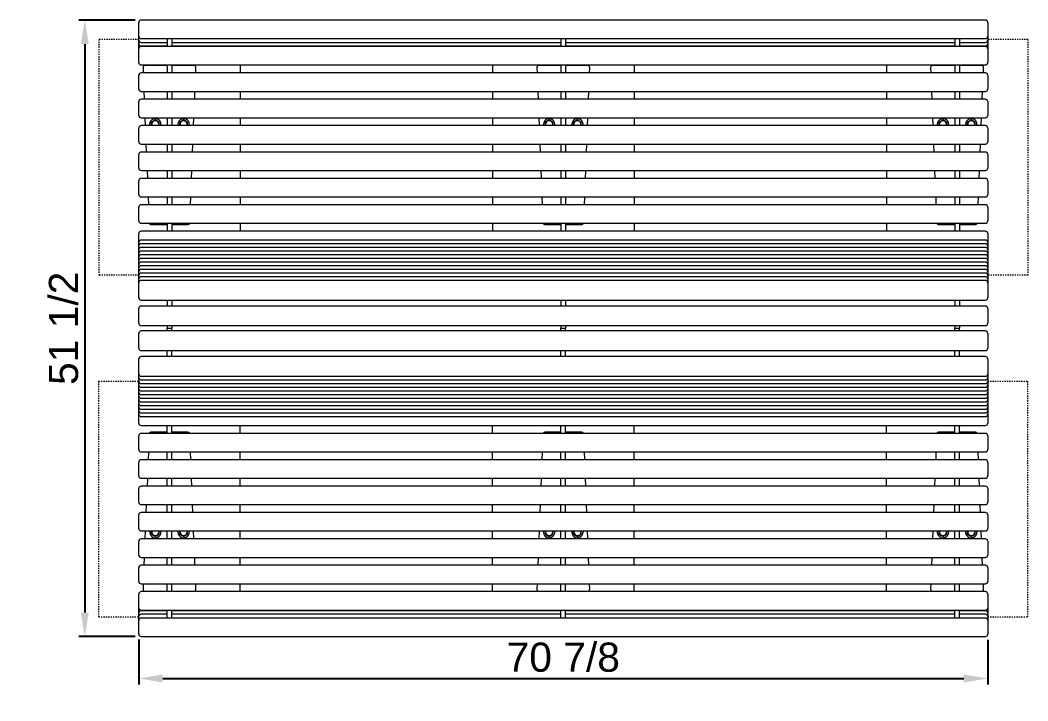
# Model space of a CAD drawing. Header units: inches. Extents: x -28 to 242, y 10 to 216.
# Drawn here: x -25.4 to 58.8, y 88.1 to 145 of the extents above; entities that cross this region are included whole.
import ezdxf

# ---------------------------------------------------------------- set-up
doc = ezdxf.new("R2010")
doc.units = ezdxf.units.IN
doc.header["$PDSIZE"] = -1
doc.linetypes.add('HIDDEN', pattern=[1.905, 1.27, -0.635])
for name, color, linetype, lineweight in [('ZANO_R', 7, 'Continuous', 0), ('ZANO_R_przerywana', 250, 'HIDDEN', 0), ('ZANO_W', 1, 'Continuous', 0)]:
    doc.layers.add(name, color=color, linetype=linetype, lineweight=lineweight)
doc.styles.get("Standard").update_dxf_attribs({"font": 'ARIALUNI.TTF'})
doc.dimstyles.new('amerykanie', dxfattribs={"dimtxt": 50, "dimasz": 50, "dimexe": 0.5, "dimexo": 0.5, "dimgap": 1, "dimtad": 1, "dimdec": 0, "dimzin": 0, "dimlunit": 5, "dimtxsty": 'Standard', "dimcen": 0.09, "dimclrd": 1, "dimclre": 1, "dimclrt": 1, "dimazin": 0, "dimtfac": 1, "dimtdec": 0, "dimtmove": 0, "dimatfit": 3, "dimfxl": 1, "dimtzin": 0, "dimarcsym": 1})

# ---------------------------------------------------------------- blocks, each defined once
blk = doc.blocks.new('*D363')
at = {"layer": 'Defpoints', "color": 0}
for p in [(-15.278, 145.008), (-19.984, 93.512), (-15.278, 93.512)]:
    blk.add_point(p, dxfattribs=at)
at = {"layer": 'ZANO_W', "color": 1, "lineweight": -2}
for p, q in [((-15.778, 145.008), (-20.484, 145.008)), ((-19.984, 143.008), (-19.984, 95.512)), ((-15.778, 93.512), (-20.484, 93.512))]:
    blk.add_line(p, q, dxfattribs=at)
at = {"layer": 'ZANO_W', "color": 1}
for points in [[(-19.651, 143.008), (-20.317, 143.008), (-19.984, 145.008)], [(-20.317, 95.512), (-19.651, 95.512), (-19.984, 93.512)]]:
    blk.add_solid(points, dxfattribs=at)
at = {"layer": 'ZANO_W', "color": 1, "insert": (-21.749, 119.26), "char_height": 2.4375, "attachment_point": 5, "rotation": 90}
blk.add_mtext('51 1/2', dxfattribs=at)
blk = doc.blocks.new('*D364')
at = {"layer": 'Defpoints', "color": 0}
for p in [(-15.475, 93.756), (55.424, 93.732), (55.424, 90.005)]:
    blk.add_point(p, dxfattribs=at)
at = {"layer": 'ZANO_W', "color": 1, "lineweight": -2}
for p, q in [((-15.475, 93.256), (-15.475, 89.505)), ((55.424, 93.232), (55.424, 89.505)), ((-13.475, 90.005), (53.424, 90.005))]:
    blk.add_line(p, q, dxfattribs=at)
at = {"layer": 'ZANO_W', "color": 1}
for points in [[(-13.475, 90.338), (-13.475, 89.672), (-15.475, 90.005)], [(53.424, 89.672), (53.424, 90.338), (55.424, 90.005)]]:
    blk.add_solid(points, dxfattribs=at)
at = {"layer": 'ZANO_W', "color": 1, "insert": (19.975, 91.77), "char_height": 2.4375, "attachment_point": 5}
blk.add_mtext('70 7/8', dxfattribs=at)

msp = doc.modelspace()

# ---------------------------------------------------------------- linework, layer by layer
at = {"layer": 'ZANO_R'}
for p, q in [((-15.4745, 144.76448), (-15.4745, 144.81105)), ((-15.4745, 143.66259), (-15.4745, 144.76448)), ((55.22748, 145.00799), (-15.27756, 145.00799)), ((55.42442, 144.81105), (55.42442, 144.76448)), ((55.42442, 144.76448), (55.42442, 143.66259)), ((-15.4745, 143.49172), (-15.4745, 143.66259)), ((-15.4745, 143.34506), (-15.4745, 143.49172)), ((-15.4745, 143.1984), (-15.4745, 143.34506)), ((-15.4745, 143.05174), (-15.4745, 143.1984)), ((-15.27756, 143.46565), (55.22748, 143.46565)), ((-15.27756, 143.14812), (-13.11121, 143.14812)), ((-13.11121, 143.46565), (-13.11121, 142.80422)), ((-12.71732, 143.46565), (-12.71732, 142.80422)), ((-12.71732, 143.14812), (19.77802, 143.14812)), ((19.77802, 143.46565), (19.77802, 142.80422)), ((20.1719, 143.46565), (20.1719, 142.80422)), ((20.1719, 143.14812), (52.66724, 143.14812)), ((52.66724, 143.46565), (52.66724, 142.80422)), ((53.06112, 143.46565), (53.06112, 142.80422)), ((53.06112, 143.14812), (55.22748, 143.14812)), ((55.42442, 143.66259), (55.42442, 143.49172)), ((55.42442, 143.49172), (55.42442, 143.34506)), ((55.42442, 143.34506), (55.42442, 143.1984)), ((55.42442, 143.1984), (55.42442, 143.05174)), ((-15.4745, 142.90507), (-15.4745, 143.05174)), ((-15.4745, 142.75841), (-15.4745, 142.90507)), ((-15.4745, 142.61175), (-15.4745, 142.75841)), ((-15.4745, 142.60728), (-15.4745, 142.61175)), ((-15.4745, 142.5607), (-15.4745, 142.60728)), ((-15.4745, 141.45882), (-15.4745, 142.5607)), ((-15.27756, 142.85479), (-13.11121, 142.85479)), ((55.22748, 142.80422), (-15.27756, 142.80422)), ((-12.71732, 142.85479), (19.77802, 142.85479)), ((20.1719, 142.85479), (52.66724, 142.85479)), ((53.06112, 142.85479), (55.22748, 142.85479)), ((55.42442, 143.05174), (55.42442, 142.90507)), ((55.42442, 142.90507), (55.42442, 142.75841)), ((55.42442, 142.75841), (55.42442, 142.61175)), ((55.42442, 142.61175), (55.42442, 142.60728)), ((55.42442, 142.60728), (55.42442, 142.5607)), ((55.42442, 142.5607), (55.42442, 141.45882)), ((-15.27756, 141.26187), (55.22748, 141.26187)), ((55.22748, 140.60044), (-15.27756, 140.60044)), ((-15.12347, 141.04453), (-15.10616, 140.60044)), ((-13.11121, 141.20822), (-14.96604, 141.20822)), ((-13.11121, 141.26187), (-13.11121, 140.60044)), ((-12.71732, 141.26187), (-12.71732, 140.60044)), ((-10.86249, 141.20822), (-12.71732, 141.20822)), ((-10.72236, 140.60044), (-10.70505, 141.04453)), ((-7.00602, 141.26187), (-7.00602, 140.60044)), ((14.06672, 141.26187), (14.06672, 140.60044)), ((17.76575, 141.04453), (17.78306, 140.60044)), ((19.77802, 141.20822), (17.92318, 141.20822)), ((19.77802, 141.26187), (19.77802, 140.60044)), ((20.1719, 141.26187), (20.1719, 140.60044)), ((22.02674, 141.20822), (20.1719, 141.20822)), ((22.16686, 140.60044), (22.18417, 141.04453)), ((25.8832, 141.26187), (25.8832, 140.60044)), ((46.95594, 141.26187), (46.95594, 140.60044)), ((50.65497, 141.04453), (50.67228, 140.60044)), ((52.66724, 141.20822), (50.81241, 141.20822)), ((52.66724, 141.26187), (52.66724, 140.60044)), ((53.06112, 141.26187), (53.06112, 140.60044)), ((54.91596, 141.20822), (53.06112, 141.20822)), ((55.05608, 140.60044), (55.07339, 141.04453)), ((-15.4745, 140.35693), (-15.4745, 140.4035)), ((-15.4745, 139.25504), (-15.4745, 140.35693)), ((55.42442, 140.4035), (55.42442, 140.35693)), ((55.42442, 140.35693), (55.42442, 139.25504)), ((-15.27756, 139.0581), (55.22748, 139.0581)), ((-15.04604, 139.0581), (-15.02026, 138.39666)), ((-13.11121, 139.0581), (-13.11121, 138.39666)), ((-12.71732, 139.0581), (-12.71732, 138.39666)), ((-10.80827, 138.39666), (-10.78249, 139.0581)), ((-7.00602, 139.0581), (-7.00602, 138.39666)), ((14.06672, 139.0581), (14.06672, 138.39666)), ((17.84318, 139.0581), (17.86897, 138.39666)), ((19.77802, 139.0581), (19.77802, 138.39666)), ((20.1719, 139.0581), (20.1719, 138.39666)), ((22.08095, 138.39666), (22.10674, 139.0581)), ((25.8832, 139.0581), (25.8832, 138.39666)), ((46.95594, 139.0581), (46.95594, 138.39666)), ((50.7324, 139.0581), (50.75819, 138.39666)), ((52.66724, 139.0581), (52.66724, 138.39666)), ((53.06112, 139.0581), (53.06112, 138.39666)), ((54.97018, 138.39666), (54.99596, 139.0581)), ((-15.4745, 138.15315), (-15.4745, 138.19972)), ((-15.4745, 137.05126), (-15.4745, 138.15315)), ((55.22748, 138.39666), (-15.27756, 138.39666)), ((55.42442, 138.19972), (55.42442, 138.15315)), ((55.42442, 138.15315), (55.42442, 137.05126)), ((-15.27756, 136.85432), (55.22748, 136.85432)), ((-14.96013, 136.85432), (-14.93435, 136.19289)), ((-14.41102, 136.30642), (-14.41102, 136.48835)), ((-13.78081, 136.30642), (-13.78081, 136.48835)), ((-13.11121, 136.85432), (-13.11121, 136.19289)), ((-12.71732, 136.85432), (-12.71732, 136.19289)), ((-12.04772, 136.30642), (-12.04772, 136.48835)), ((-11.41751, 136.30642), (-11.41751, 136.48835)), ((-10.89418, 136.19289), (-10.86839, 136.85432)), ((-7.00602, 136.85432), (-7.00602, 136.19289)), ((14.06672, 136.85432), (14.06672, 136.19289)), ((17.92909, 136.85432), (17.95487, 136.19289)), ((18.4782, 136.30642), (18.4782, 136.48835)), ((19.10842, 136.30642), (19.10842, 136.48835)), ((19.77802, 136.85432), (19.77802, 136.19289)), ((20.1719, 136.85432), (20.1719, 136.19289)), ((20.8415, 136.30642), (20.8415, 136.48835)), ((21.47171, 136.30642), (21.47171, 136.48835)), ((21.99505, 136.19289), (22.02083, 136.85432)), ((25.8832, 136.85432), (25.8832, 136.19289)), ((46.95594, 136.85432), (46.95594, 136.19289)), ((50.81831, 136.85432), (50.8441, 136.19289)), ((51.36743, 136.30642), (51.36743, 136.48835)), ((51.99764, 136.30642), (51.99764, 136.48835)), ((52.66724, 136.85432), (52.66724, 136.19289)), ((53.06112, 136.85432), (53.06112, 136.19289)), ((53.73073, 136.30642), (53.73073, 136.48835)), ((54.36094, 136.30642), (54.36094, 136.48835)), ((54.88427, 136.19289), (54.91005, 136.85432)), ((-15.4745, 135.94937), (-15.4745, 135.99594)), ((-15.4745, 134.84748), (-15.4745, 135.94937)), ((55.22748, 136.19289), (-15.27756, 136.19289)), ((-14.41102, 136.19289), (-14.41102, 136.30642)), ((-13.78081, 136.19289), (-13.78081, 136.30642)), ((-12.04772, 136.19289), (-12.04772, 136.30642)), ((-11.41751, 136.19289), (-11.41751, 136.30642)), ((18.4782, 136.19289), (18.4782, 136.30642)), ((19.10842, 136.19289), (19.10842, 136.30642)), ((20.8415, 136.19289), (20.8415, 136.30642)), ((21.47171, 136.19289), (21.47171, 136.30642)), ((51.36743, 136.19289), (51.36743, 136.30642)), ((51.99764, 136.19289), (51.99764, 136.30642)), ((53.73073, 136.19289), (53.73073, 136.30642)), ((54.36094, 136.19289), (54.36094, 136.30642)), ((55.42442, 135.99594), (55.42442, 135.94937)), ((55.42442, 135.94937), (55.42442, 134.84748)), ((-15.27756, 134.65054), (55.22748, 134.65054)), ((-14.87423, 134.65054), (-14.84844, 133.98911)), ((-13.11121, 134.65054), (-13.11121, 133.98911)), ((-12.71732, 134.65054), (-12.71732, 133.98911)), ((-10.98008, 133.98911), (-10.9543, 134.65054)), ((-7.00602, 134.65054), (-7.00602, 133.98911)), ((14.06672, 134.65054), (14.06672, 133.98911)), ((18.01499, 134.65054), (18.04078, 133.98911)), ((19.77802, 134.65054), (19.77802, 133.98911)), ((20.1719, 134.65054), (20.1719, 133.98911)), ((21.90914, 133.98911), (21.93492, 134.65054)), ((25.8832, 134.65054), (25.8832, 133.98911)), ((46.95594, 134.65054), (46.95594, 133.98911)), ((50.90422, 134.65054), (50.93, 133.98911)), ((52.66724, 134.65054), (52.66724, 133.98911)), ((53.06112, 134.65054), (53.06112, 133.98911)), ((54.79836, 133.98911), (54.82415, 134.65054)), ((55.22748, 133.98911), (-15.27756, 133.98911)), ((-15.4745, 133.7456), (-15.4745, 133.79217)), ((-15.4745, 132.64371), (-15.4745, 133.7456)), ((55.42442, 133.79217), (55.42442, 133.7456)), ((55.42442, 133.7456), (55.42442, 132.64371)), ((-15.27756, 132.44677), (55.22748, 132.44677)), ((-14.78832, 132.44677), (-14.76254, 131.78533)), ((-13.11121, 132.44677), (-13.11121, 131.78533)), ((-12.71732, 132.44677), (-12.71732, 131.78533)), ((-11.06599, 131.78533), (-11.04021, 132.44677)), ((-7.00602, 132.44677), (-7.00602, 131.78533)), ((14.06672, 132.44677), (14.06672, 131.78533)), ((18.1009, 132.44677), (18.12668, 131.78533)), ((19.77802, 132.44677), (19.77802, 131.78533)), ((20.1719, 132.44677), (20.1719, 131.78533)), ((21.82323, 131.78533), (21.84902, 132.44677)), ((25.8832, 132.44677), (25.8832, 131.78533)), ((46.95594, 132.44677), (46.95594, 131.78533)), ((50.99012, 132.44677), (51.01591, 131.78533)), ((52.66724, 132.44677), (52.66724, 131.78533)), ((53.06112, 132.44677), (53.06112, 131.78533)), ((54.71246, 131.78533), (54.73824, 132.44677)), ((-15.4745, 131.54182), (-15.4745, 131.58839)), ((-15.4745, 130.43993), (-15.4745, 131.54182)), ((55.22748, 131.78533), (-15.27756, 131.78533)), ((55.42442, 131.58839), (55.42442, 131.54182)), ((55.42442, 131.54182), (55.42442, 130.43993)), ((-15.27756, 130.24299), (55.22748, 130.24299)), ((-14.70242, 130.24299), (-14.67663, 129.58156)), ((-13.11121, 130.24299), (-13.11121, 129.58156)), ((-12.71732, 130.24299), (-12.71732, 129.58156)), ((-11.15189, 129.58156), (-11.12611, 130.24299)), ((-7.00602, 130.24299), (-7.00602, 129.58156)), ((14.06672, 130.24299), (14.06672, 129.58156)), ((18.18681, 130.24299), (18.21259, 129.58156)), ((19.77802, 130.24299), (19.77802, 129.58156)), ((20.1719, 130.24299), (20.1719, 129.58156)), ((21.73733, 129.58156), (21.76311, 130.24299)), ((25.8832, 130.24299), (25.8832, 129.58156)), ((46.95594, 130.24299), (46.95594, 129.58156)), ((51.07603, 130.24299), (51.10181, 129.58156)), ((52.66724, 130.24299), (52.66724, 129.58156)), ((53.06112, 130.24299), (53.06112, 129.58156)), ((54.62655, 129.58156), (54.65234, 130.24299)), ((-15.4745, 129.33804), (-15.4745, 129.38461)), ((-15.4745, 128.23615), (-15.4745, 129.33804)), ((55.22748, 129.58156), (-15.27756, 129.58156)), ((55.42442, 129.38461), (55.42442, 129.33804)), ((55.42442, 129.33804), (55.42442, 128.23615)), ((-15.27756, 128.03921), (55.22748, 128.03921)), ((-14.46135, 127.94618), (-13.11121, 127.94618)), ((-13.11121, 128.03921), (-13.11121, 127.37778)), ((-12.71732, 128.03921), (-12.71732, 127.37778)), ((-12.71732, 127.94618), (-11.36717, 127.94618)), ((-7.00602, 128.03921), (-7.00602, 127.37778)), ((14.06672, 128.03921), (14.06672, 127.37778)), ((18.42787, 127.94618), (19.77802, 127.94618)), ((19.77802, 128.03921), (19.77802, 127.37778)), ((20.1719, 128.03921), (20.1719, 127.37778)), ((20.1719, 127.94618), (21.52205, 127.94618)), ((25.8832, 128.03921), (25.8832, 127.37778)), ((46.95594, 128.03921), (46.95594, 127.37778)), ((51.31709, 127.94618), (52.66724, 127.94618)), ((52.66724, 128.03921), (52.66724, 127.37778)), ((53.06112, 128.03921), (53.06112, 127.37778)), ((53.06112, 127.94618), (54.41127, 127.94618)), ((-15.4745, 127.13427), (-15.4745, 127.18084)), ((-15.4745, 126.43185), (-15.4745, 127.13427)), ((55.22748, 127.37778), (-15.27756, 127.37778)), ((55.42442, 127.18084), (55.42442, 127.13427)), ((55.42442, 127.13427), (55.42442, 126.43185)), ((-15.4745, 126.27884), (-15.4745, 126.43185)), ((-15.4745, 126.12584), (-15.4745, 126.27884)), ((55.22748, 126.62879), (-15.27756, 126.62879)), ((55.22748, 126.32278), (-15.27756, 126.32278)), ((55.42442, 126.43185), (55.42442, 126.27884)), ((55.42442, 126.27884), (55.42442, 126.12584)), ((-15.4745, 125.97283), (-15.4745, 126.12584)), ((-15.4745, 125.81982), (-15.4745, 125.97283)), ((-15.4745, 125.66682), (-15.4745, 125.81982)), ((-15.4745, 125.51381), (-15.4745, 125.66682)), ((-15.4745, 125.3608), (-15.4745, 125.51381)), ((55.22748, 126.01676), (-15.27756, 126.01676)), ((55.22748, 125.71075), (-15.27756, 125.71075)), ((55.22748, 125.40473), (-15.27756, 125.40473)), ((55.42442, 126.12584), (55.42442, 125.97283)), ((55.42442, 125.97283), (55.42442, 125.81982)), ((55.42442, 125.81982), (55.42442, 125.66682)), ((55.42442, 125.66682), (55.42442, 125.51381)), ((55.42442, 125.51381), (55.42442, 125.3608)), ((-15.4745, 125.20779), (-15.4745, 125.3608)), ((-15.4745, 125.05479), (-15.4745, 125.20779)), ((-15.4745, 124.90178), (-15.4745, 125.05479)), ((-15.4745, 124.74877), (-15.4745, 124.90178)), ((-15.4745, 124.59576), (-15.4745, 124.74877)), ((-15.4745, 124.44276), (-15.4745, 124.59576)), ((55.22748, 125.09872), (-15.27756, 125.09872)), ((55.22748, 124.79271), (-15.27756, 124.79271)), ((55.42442, 125.3608), (55.42442, 125.20779)), ((55.42442, 125.20779), (55.42442, 125.05479)), ((55.42442, 125.05479), (55.42442, 124.90178)), ((55.42442, 124.90178), (55.42442, 124.74877)), ((55.42442, 124.74877), (55.42442, 124.59576)), ((55.42442, 124.59576), (55.42442, 124.44276)), ((-15.4745, 124.28975), (-15.4745, 124.44276)), ((-15.4745, 124.13674), (-15.4745, 124.28975)), ((-15.4745, 123.98373), (-15.4745, 124.13674)), ((-15.4745, 123.83073), (-15.4745, 123.98373)), ((-15.4745, 123.67772), (-15.4745, 123.83073)), ((55.22748, 124.48669), (-15.27756, 124.48669)), ((55.22748, 124.18068), (-15.27756, 124.18068)), ((55.22748, 123.87466), (-15.27756, 123.87466)), ((55.42442, 124.44276), (55.42442, 124.28975)), ((55.42442, 124.28975), (55.42442, 124.13674)), ((55.42442, 124.13674), (55.42442, 123.98373)), ((55.42442, 123.98373), (55.42442, 123.83073)), ((55.42442, 123.83073), (55.42442, 123.67772)), ((-15.4745, 123.52471), (-15.4745, 123.67772)), ((-15.4745, 123.37171), (-15.4745, 123.52471)), ((-15.4745, 123.2187), (-15.4745, 123.37171)), ((-15.4745, 123.06569), (-15.4745, 123.2187)), ((-15.4745, 122.91268), (-15.4745, 123.06569)), ((-15.4745, 121.82048), (-15.4745, 122.91268)), ((55.22748, 123.56865), (-15.27756, 123.56865)), ((55.22748, 123.26263), (-15.27756, 123.26263)), ((55.42442, 123.67772), (55.42442, 123.52471)), ((55.42442, 123.52471), (55.42442, 123.37171)), ((55.42442, 123.37171), (55.42442, 123.2187)), ((55.42442, 123.2187), (55.42442, 123.06569)), ((55.42442, 123.06569), (55.42442, 122.91268)), ((55.42442, 122.91268), (55.42442, 121.82048)), ((-15.27756, 121.62354), (55.22748, 121.62354)), ((-13.11121, 121.62354), (-13.11121, 121.12269)), ((-12.71732, 121.62354), (-12.71732, 121.12269)), ((19.77802, 121.62354), (19.77802, 121.12269)), ((20.1719, 121.62354), (20.1719, 121.12269)), ((52.66724, 121.62354), (52.66724, 121.12269)), ((53.06112, 121.62354), (53.06112, 121.12269)), ((-15.4745, 120.77274), (-15.4745, 120.92575)), ((-15.4745, 119.68054), (-15.4745, 120.77274)), ((55.22748, 121.12269), (-15.27756, 121.12269)), ((55.42442, 120.92575), (55.42442, 120.77274)), ((55.42442, 120.77274), (55.42442, 119.68054)), ((-15.4745, 117.74749), (-15.4745, 118.8397)), ((-15.27756, 119.48359), (55.22748, 119.48359)), ((55.22748, 119.03664), (-15.27756, 119.03664)), ((-13.11121, 119.48359), (-13.11121, 119.26012)), ((-13.11121, 119.26012), (-12.71732, 119.26012)), ((-13.11121, 119.03664), (-13.11121, 119.26012)), ((-12.71732, 119.48359), (-12.71732, 119.26012)), ((-12.71732, 119.03664), (-12.71732, 119.26012)), ((19.77802, 119.48359), (19.77802, 119.26012)), ((19.77802, 119.26012), (20.1719, 119.26012)), ((19.77802, 119.03664), (19.77802, 119.26012)), ((20.1719, 119.48359), (20.1719, 119.26012)), ((20.1719, 119.03664), (20.1719, 119.26012)), ((52.66724, 119.48359), (52.66724, 119.26012)), ((52.66724, 119.26012), (53.06112, 119.26012)), ((52.66724, 119.03664), (52.66724, 119.26012)), ((53.06112, 119.48359), (53.06112, 119.26012)), ((53.06112, 119.03664), (53.06112, 119.26012)), ((55.42442, 118.8397), (55.42442, 117.74749)), ((-15.4745, 117.59448), (-15.4745, 117.74749)), ((-15.27756, 117.39754), (55.22748, 117.39754)), ((-13.11121, 116.8967), (-13.11121, 117.39754)), ((-12.71732, 116.8967), (-12.71732, 117.39754)), ((19.77802, 116.8967), (19.77802, 117.39754)), ((20.1719, 116.8967), (20.1719, 117.39754)), ((52.66724, 116.8967), (52.66724, 117.39754)), ((53.06112, 116.8967), (53.06112, 117.39754)), ((55.42442, 117.74749), (55.42442, 117.59448)), ((-15.4745, 115.60755), (-15.4745, 116.69976)), ((55.22748, 116.8967), (-15.27756, 116.8967)), ((55.42442, 116.69976), (55.42442, 115.60755)), ((-15.4745, 115.45454), (-15.4745, 115.60755)), ((-15.4745, 115.30153), (-15.4745, 115.45454)), ((-15.4745, 115.14853), (-15.4745, 115.30153)), ((55.42442, 115.60755), (55.42442, 115.45454)), ((55.42442, 115.45454), (55.42442, 115.30153)), ((55.42442, 115.30153), (55.42442, 115.14853)), ((-15.4745, 114.99552), (-15.4745, 115.14853)), ((-15.4745, 114.84251), (-15.4745, 114.99552)), ((-15.4745, 114.68951), (-15.4745, 114.84251)), ((-15.4745, 114.5365), (-15.4745, 114.68951)), ((-15.4745, 114.38349), (-15.4745, 114.5365)), ((-15.27756, 115.2576), (55.22748, 115.2576)), ((-15.27756, 114.95159), (55.22748, 114.95159)), ((-15.27756, 114.64557), (55.22748, 114.64557)), ((55.42442, 115.14853), (55.42442, 114.99552)), ((55.42442, 114.99552), (55.42442, 114.84251)), ((55.42442, 114.84251), (55.42442, 114.68951)), ((55.42442, 114.68951), (55.42442, 114.5365)), ((55.42442, 114.5365), (55.42442, 114.38349)), ((-15.4745, 114.23048), (-15.4745, 114.38349)), ((-15.4745, 114.07748), (-15.4745, 114.23048)), ((-15.4745, 113.92447), (-15.4745, 114.07748)), ((-15.4745, 113.77146), (-15.4745, 113.92447)), ((-15.4745, 113.61845), (-15.4745, 113.77146)), ((-15.4745, 113.46545), (-15.4745, 113.61845)), ((-15.27756, 114.33956), (55.22748, 114.33956)), ((-15.27756, 114.03354), (55.22748, 114.03354)), ((-15.27756, 113.72753), (55.22748, 113.72753)), ((55.42442, 114.38349), (55.42442, 114.23048)), ((55.42442, 114.23048), (55.42442, 114.07748)), ((55.42442, 114.07748), (55.42442, 113.92447)), ((55.42442, 113.92447), (55.42442, 113.77146)), ((55.42442, 113.77146), (55.42442, 113.61845)), ((55.42442, 113.61845), (55.42442, 113.46545)), ((-15.4745, 113.31244), (-15.4745, 113.46545)), ((-15.4745, 113.15943), (-15.4745, 113.31244)), ((-15.4745, 113.00643), (-15.4745, 113.15943)), ((-15.4745, 112.85342), (-15.4745, 113.00643)), ((-15.4745, 112.70041), (-15.4745, 112.85342)), ((-15.27756, 113.42151), (55.22748, 113.42151)), ((-15.27756, 113.1155), (55.22748, 113.1155)), ((-15.27756, 112.80948), (55.22748, 112.80948)), ((55.42442, 113.46545), (55.42442, 113.31244)), ((55.42442, 113.31244), (55.42442, 113.15943)), ((55.42442, 113.15943), (55.42442, 113.00643)), ((55.42442, 113.00643), (55.42442, 112.85342)), ((55.42442, 112.85342), (55.42442, 112.70041)), ((-15.4745, 112.5474), (-15.4745, 112.70041)), ((-15.4745, 112.3944), (-15.4745, 112.5474)), ((-15.4745, 112.24139), (-15.4745, 112.3944)), ((-15.4745, 112.08838), (-15.4745, 112.24139)), ((-15.4745, 111.38589), (-15.4745, 112.08838)), ((-15.27756, 112.50347), (55.22748, 112.50347)), ((-15.27756, 112.19746), (55.22748, 112.19746)), ((55.42442, 112.70041), (55.42442, 112.5474)), ((55.42442, 112.5474), (55.42442, 112.3944)), ((55.42442, 112.3944), (55.42442, 112.24139)), ((55.42442, 112.24139), (55.42442, 112.08838)), ((55.42442, 112.08838), (55.42442, 111.38589)), ((-15.4745, 111.33932), (-15.4745, 111.38589)), ((-15.27756, 111.89144), (55.22748, 111.89144)), ((-15.27756, 111.14238), (55.22748, 111.14238)), ((-13.11121, 110.48094), (-13.11121, 111.14238)), ((-12.71732, 110.48094), (-12.71732, 111.14238)), ((-7.00602, 110.48094), (-7.00602, 111.14238)), ((14.06672, 110.48094), (14.06672, 111.14238)), ((19.77802, 110.48094), (19.77802, 111.14238)), ((20.1719, 110.48094), (20.1719, 111.14238)), ((25.8832, 110.48094), (25.8832, 111.14238)), ((46.95594, 110.48094), (46.95594, 111.14238)), ((52.66724, 110.48094), (52.66724, 111.14238)), ((53.06112, 110.48094), (53.06112, 111.14238)), ((55.42442, 111.38589), (55.42442, 111.33932)), ((-15.4745, 109.18211), (-15.4745, 110.284)), ((55.22748, 110.48094), (-15.27756, 110.48094)), ((-13.11121, 110.57405), (-14.46135, 110.57405)), ((-11.36717, 110.57405), (-12.71732, 110.57405)), ((19.77802, 110.57405), (18.42787, 110.57405)), ((21.52205, 110.57405), (20.1719, 110.57405)), ((52.66724, 110.57405), (51.31709, 110.57405)), ((54.41127, 110.57405), (53.06112, 110.57405)), ((55.42442, 110.284), (55.42442, 109.18211)), ((-15.4745, 109.13554), (-15.4745, 109.18211)), ((-15.27756, 108.9386), (55.22748, 108.9386)), ((-14.67664, 108.9386), (-14.70242, 108.27716)), ((-13.11121, 108.27716), (-13.11121, 108.9386)), ((-12.71732, 108.27716), (-12.71732, 108.9386)), ((-11.12611, 108.27716), (-11.15189, 108.9386)), ((-7.00602, 108.27716), (-7.00602, 108.9386)), ((14.06672, 108.27716), (14.06672, 108.9386)), ((18.21259, 108.9386), (18.1868, 108.27716)), ((19.77802, 108.27716), (19.77802, 108.9386)), ((20.1719, 108.27716), (20.1719, 108.9386)), ((21.76312, 108.27716), (21.73733, 108.9386)), ((25.8832, 108.27716), (25.8832, 108.9386)), ((46.95594, 108.27716), (46.95594, 108.9386)), ((51.10181, 108.9386), (51.07603, 108.27716)), ((52.66724, 108.27716), (52.66724, 108.9386)), ((53.06112, 108.27716), (53.06112, 108.9386)), ((54.65234, 108.27716), (54.62655, 108.9386)), ((55.42442, 109.18211), (55.42442, 109.13554)), ((-15.4745, 106.97833), (-15.4745, 108.08022)), ((55.22748, 108.27716), (-15.27756, 108.27716)), ((55.42442, 108.08022), (55.42442, 106.97833)), ((-15.4745, 106.93176), (-15.4745, 106.97833)), ((55.42442, 106.97833), (55.42442, 106.93176)), ((-15.27756, 106.73482), (55.22748, 106.73482)), ((55.22748, 106.07339), (-15.27756, 106.07339)), ((-14.76254, 106.73482), (-14.78833, 106.07339)), ((-13.11121, 106.07339), (-13.11121, 106.73482)), ((-12.71732, 106.07339), (-12.71732, 106.73482)), ((-11.0402, 106.07339), (-11.06599, 106.73482)), ((-7.00602, 106.07339), (-7.00602, 106.73482)), ((14.06672, 106.07339), (14.06672, 106.73482)), ((18.12668, 106.73482), (18.1009, 106.07339)), ((19.77802, 106.07339), (19.77802, 106.73482)), ((20.1719, 106.07339), (20.1719, 106.73482)), ((21.84902, 106.07339), (21.82324, 106.73482)), ((25.8832, 106.07339), (25.8832, 106.73482)), ((46.95594, 106.07339), (46.95594, 106.73482)), ((51.0159, 106.73482), (50.99012, 106.07339)), ((52.66724, 106.07339), (52.66724, 106.73482)), ((53.06112, 106.07339), (53.06112, 106.73482)), ((54.73824, 106.07339), (54.71246, 106.73482)), ((-15.4745, 104.77456), (-15.4745, 105.87645)), ((55.42442, 105.87645), (55.42442, 104.77456)), ((-15.4745, 104.72799), (-15.4745, 104.77456)), ((-15.27756, 104.53105), (55.22748, 104.53105)), ((-14.84845, 104.53105), (-14.87423, 103.86961)), ((-13.11121, 103.86961), (-13.11121, 104.53105)), ((-12.71732, 103.86961), (-12.71732, 104.53105)), ((-10.9543, 103.86961), (-10.98008, 104.53105)), ((-7.00602, 103.86961), (-7.00602, 104.53105)), ((14.06672, 103.86961), (14.06672, 104.53105)), ((18.04077, 104.53105), (18.01499, 103.86961)), ((19.77802, 103.86961), (19.77802, 104.53105)), ((20.1719, 103.86961), (20.1719, 104.53105)), ((21.93493, 103.86961), (21.90914, 104.53105)), ((25.8832, 103.86961), (25.8832, 104.53105)), ((46.95594, 103.86961), (46.95594, 104.53105)), ((50.93, 104.53105), (50.90422, 103.86961)), ((52.66724, 103.86961), (52.66724, 104.53105)), ((53.06112, 103.86961), (53.06112, 104.53105)), ((54.82415, 103.86961), (54.79837, 104.53105)), ((55.42442, 104.77456), (55.42442, 104.72799)), ((-15.4745, 102.57078), (-15.4745, 103.67267)), ((55.22748, 103.86961), (-15.27756, 103.86961)), ((55.42442, 103.67267), (55.42442, 102.57078)), ((-15.4745, 102.52421), (-15.4745, 102.57078)), ((-15.27756, 102.32727), (55.22748, 102.32727)), ((-14.93435, 102.32727), (-14.96014, 101.66583)), ((-14.41102, 102.23555), (-14.41102, 102.32727)), ((-14.41102, 102.05362), (-14.41102, 102.23555)), ((-13.78081, 102.23555), (-13.78081, 102.32727)), ((-13.78081, 102.05362), (-13.78081, 102.23555)), ((-13.11121, 101.66583), (-13.11121, 102.32727)), ((-12.71732, 101.66583), (-12.71732, 102.32727)), ((-12.04772, 102.23555), (-12.04772, 102.32727)), ((-12.04772, 102.05362), (-12.04772, 102.23555)), ((-11.41751, 102.23555), (-11.41751, 102.32727)), ((-11.41751, 102.05362), (-11.41751, 102.23555)), ((-10.86839, 101.66583), (-10.89417, 102.32727)), ((-7.00602, 101.66583), (-7.00602, 102.32727)), ((14.06672, 101.66583), (14.06672, 102.32727)), ((17.95487, 102.32727), (17.92909, 101.66583)), ((18.4782, 102.23555), (18.4782, 102.32727)), ((18.4782, 102.05362), (18.4782, 102.23555)), ((19.10842, 102.23555), (19.10842, 102.32727)), ((19.10842, 102.05362), (19.10842, 102.23555)), ((19.77802, 101.66583), (19.77802, 102.32727)), ((20.1719, 101.66583), (20.1719, 102.32727)), ((20.8415, 102.23555), (20.8415, 102.32727)), ((20.8415, 102.05362), (20.8415, 102.23555)), ((21.47171, 102.23555), (21.47171, 102.32727)), ((21.47171, 102.05362), (21.47171, 102.23555)), ((22.02083, 101.66583), (21.99505, 102.32727)), ((25.8832, 101.66583), (25.8832, 102.32727)), ((46.95594, 101.66583), (46.95594, 102.32727)), ((50.84409, 102.32727), (50.81831, 101.66583)), ((51.36743, 102.23555), (51.36743, 102.32727)), ((51.36743, 102.05362), (51.36743, 102.23555)), ((51.99764, 102.23555), (51.99764, 102.32727)), ((51.99764, 102.05362), (51.99764, 102.23555)), ((52.66724, 101.66583), (52.66724, 102.32727)), ((53.06112, 101.66583), (53.06112, 102.32727)), ((53.73073, 102.23555), (53.73073, 102.32727)), ((53.73073, 102.05362), (53.73073, 102.23555)), ((54.36094, 102.23555), (54.36094, 102.32727)), ((54.36094, 102.05362), (54.36094, 102.23555)), ((54.91005, 101.66583), (54.88427, 102.32727)), ((55.42442, 102.57078), (55.42442, 102.52421)), ((-15.4745, 100.367), (-15.4745, 101.46889)), ((55.22748, 101.66583), (-15.27756, 101.66583)), ((55.42442, 101.46889), (55.42442, 100.367)), ((-15.4745, 100.32043), (-15.4745, 100.367)), ((55.42442, 100.367), (55.42442, 100.32043)), ((-15.27756, 100.12349), (55.22748, 100.12349)), ((55.22748, 99.46206), (-15.27756, 99.46206)), ((-15.02026, 100.12349), (-15.04604, 99.46206)), ((-13.11121, 99.46206), (-13.11121, 100.12349)), ((-12.71732, 99.46206), (-12.71732, 100.12349)), ((-10.78248, 99.46206), (-10.80827, 100.12349)), ((-7.00602, 99.46206), (-7.00602, 100.12349)), ((14.06672, 99.46206), (14.06672, 100.12349)), ((17.86896, 100.12349), (17.84318, 99.46206)), ((19.77802, 99.46206), (19.77802, 100.12349)), ((20.1719, 99.46206), (20.1719, 100.12349)), ((22.10674, 99.46206), (22.08096, 100.12349)), ((25.8832, 99.46206), (25.8832, 100.12349)), ((46.95594, 99.46206), (46.95594, 100.12349)), ((50.75819, 100.12349), (50.7324, 99.46206)), ((52.66724, 99.46206), (52.66724, 100.12349)), ((53.06112, 99.46206), (53.06112, 100.12349)), ((54.99596, 99.46206), (54.97018, 100.12349)), ((-15.4745, 98.16323), (-15.4745, 99.26512)), ((55.42442, 99.26512), (55.42442, 98.16323)), ((-15.4745, 98.11666), (-15.4745, 98.16323)), ((-15.27756, 97.91971), (55.22748, 97.91971)), ((-15.10617, 97.91971), (-15.12347, 97.4757)), ((-13.11121, 97.25828), (-13.11121, 97.91971)), ((-12.71732, 97.25828), (-12.71732, 97.91971)), ((-10.70505, 97.4757), (-10.72236, 97.91971)), ((-7.00602, 97.25828), (-7.00602, 97.91971)), ((14.06672, 97.25828), (14.06672, 97.91971)), ((17.78306, 97.91971), (17.76575, 97.4757)), ((19.77802, 97.25828), (19.77802, 97.91971)), ((20.1719, 97.25828), (20.1719, 97.91971)), ((22.18417, 97.4757), (22.16686, 97.91971)), ((25.8832, 97.25828), (25.8832, 97.91971)), ((46.95594, 97.25828), (46.95594, 97.91971)), ((50.67228, 97.91971), (50.65497, 97.4757)), ((52.66724, 97.25828), (52.66724, 97.91971)), ((53.06112, 97.25828), (53.06112, 97.91971)), ((55.07339, 97.4757), (55.05608, 97.91971)), ((55.42442, 98.16323), (55.42442, 98.11666)), ((-15.4745, 95.95945), (-15.4745, 97.06134)), ((55.22748, 97.25828), (-15.27756, 97.25828)), ((-14.96604, 97.31201), (-13.11121, 97.31201)), ((-12.71732, 97.31201), (-10.86249, 97.31201)), ((17.92318, 97.31201), (19.77802, 97.31201)), ((20.1719, 97.31201), (22.02674, 97.31201)), ((50.81241, 97.31201), (52.66724, 97.31201)), ((53.06112, 97.31201), (54.91596, 97.31201)), ((55.42442, 97.06134), (55.42442, 95.95945)), ((-15.4745, 95.91288), (-15.4745, 95.95945)), ((55.42442, 95.95945), (55.42442, 95.91288)), ((-15.4745, 95.90849), (-15.4745, 95.91288)), ((-15.4745, 95.76182), (-15.4745, 95.90849)), ((-15.4745, 95.61516), (-15.4745, 95.76182)), ((-15.4745, 95.4685), (-15.4745, 95.61516)), ((-15.4745, 95.32184), (-15.4745, 95.4685)), ((-15.4745, 95.17517), (-15.4745, 95.32184)), ((-15.4745, 95.02851), (-15.4745, 95.17517)), ((-15.27756, 95.71594), (55.22748, 95.71594)), ((-13.11121, 95.66544), (-15.27756, 95.66544)), ((-13.11121, 95.37212), (-15.27756, 95.37212)), ((-13.11121, 95.0545), (-13.11121, 95.71594)), ((-12.71732, 95.0545), (-12.71732, 95.71594)), ((19.77802, 95.66544), (-12.71732, 95.66544)), ((19.77802, 95.37212), (-12.71732, 95.37212)), ((19.77802, 95.0545), (19.77802, 95.71594)), ((20.1719, 95.0545), (20.1719, 95.71594)), ((52.66724, 95.66544), (20.1719, 95.66544)), ((52.66724, 95.37212), (20.1719, 95.37212)), ((52.66724, 95.0545), (52.66724, 95.71594)), ((53.06112, 95.0545), (53.06112, 95.71594)), ((55.22748, 95.66544), (53.06112, 95.66544)), ((55.22748, 95.37212), (53.06112, 95.37212)), ((55.42442, 95.91288), (55.42442, 95.90849)), ((55.42442, 95.90849), (55.42442, 95.76182)), ((55.42442, 95.76182), (55.42442, 95.61516)), ((55.42442, 95.61516), (55.42442, 95.4685)), ((55.42442, 95.4685), (55.42442, 95.32184)), ((55.42442, 95.32184), (55.42442, 95.17517)), ((55.42442, 95.17517), (55.42442, 95.02851)), ((-15.4745, 94.85756), (-15.4745, 95.02851)), ((-15.4745, 93.75567), (-15.4745, 94.85756)), ((55.22748, 95.0545), (-15.27756, 95.0545)), ((55.42442, 95.02851), (55.42442, 94.85756)), ((55.42442, 94.85756), (55.42442, 93.75567)), ((-15.4745, 93.7091), (-15.4745, 93.75567)), ((-15.27756, 93.51216), (55.22748, 93.51216)), ((55.42442, 93.75567), (55.42442, 93.7091))]:
    msp.add_line(p, q, dxfattribs=at)
at = {"layer": 'ZANO_R', "flags": 128}
for points in [[(-14.25347, 136.57931), (-14.26467, 136.57284), (-14.33796, 136.53053), (-14.41102, 136.48835)], [(-14.09591, 136.67028), (-14.13418, 136.64818), (-14.1731, 136.62571), (-14.21302, 136.60266), (-14.25347, 136.57931)], [(-13.93836, 136.57931), (-13.94956, 136.58578), (-14.02285, 136.62809), (-14.09591, 136.67028)], [(-13.78081, 136.48835), (-13.83197, 136.51789), (-13.858, 136.53292), (-13.88405, 136.54796), (-13.93836, 136.57931)], [(-11.89017, 136.57931), (-11.90137, 136.57284), (-11.97466, 136.53053), (-12.04772, 136.48835)], [(-11.73261, 136.67028), (-11.77088, 136.64818), (-11.8098, 136.62571), (-11.84972, 136.60266), (-11.89017, 136.57931)], [(-11.57506, 136.57931), (-11.58627, 136.58578), (-11.65956, 136.62809), (-11.73261, 136.67028)], [(-11.41751, 136.48835), (-11.46867, 136.51789), (-11.4947, 136.53292), (-11.52075, 136.54796), (-11.57506, 136.57931)], [(18.63576, 136.57931), (18.62455, 136.57284), (18.55126, 136.53053), (18.4782, 136.48835)], [(18.79331, 136.67028), (18.75504, 136.64818), (18.71612, 136.62571), (18.6762, 136.60266), (18.63576, 136.57931)], [(18.95086, 136.57931), (18.93966, 136.58578), (18.86637, 136.62809), (18.79331, 136.67028)], [(19.10842, 136.48835), (19.05725, 136.51789), (19.03123, 136.53292), (19.00517, 136.54796), (18.95086, 136.57931)], [(20.99906, 136.57931), (20.98785, 136.57284), (20.91456, 136.53053), (20.8415, 136.48835)], [(21.15661, 136.67028), (21.11834, 136.64818), (21.07942, 136.62571), (21.0395, 136.60266), (20.99906, 136.57931)], [(21.31416, 136.57931), (21.30296, 136.58578), (21.22967, 136.62809), (21.15661, 136.67028)], [(21.47171, 136.48835), (21.42055, 136.51789), (21.39453, 136.53292), (21.36847, 136.54796), (21.31416, 136.57931)], [(51.52498, 136.57931), (51.51378, 136.57284), (51.44049, 136.53053), (51.36743, 136.48835)], [(51.68253, 136.67028), (51.64427, 136.64818), (51.60535, 136.62571), (51.56542, 136.60266), (51.52498, 136.57931)], [(51.84008, 136.57931), (51.82888, 136.58578), (51.7556, 136.62809), (51.68253, 136.67028)], [(51.99764, 136.48835), (51.94648, 136.51789), (51.92045, 136.53292), (51.8944, 136.54796), (51.84008, 136.57931)], [(53.88828, 136.57931), (53.87707, 136.57284), (53.80378, 136.53053), (53.73073, 136.48835)], [(54.04583, 136.67028), (54.00757, 136.64818), (53.96864, 136.62571), (53.92872, 136.60266), (53.88828, 136.57931)], [(54.20338, 136.57931), (54.19218, 136.58578), (54.11889, 136.62809), (54.04583, 136.67028)], [(54.36094, 136.48835), (54.30977, 136.51789), (54.28375, 136.53292), (54.25769, 136.54796), (54.20338, 136.57931)], [(-13.8005, 136.30642), (-13.80741, 136.24292), (-13.82319, 136.19289)], [(-13.62329, 136.30081), (-13.63144, 136.21883), (-13.63709, 136.19289)], [(-11.4372, 136.30642), (-11.44411, 136.24292), (-11.45989, 136.19289)], [(-11.25999, 136.30081), (-11.26814, 136.21883), (-11.27379, 136.19289)], [(19.08872, 136.30642), (19.08182, 136.24292), (19.06603, 136.19289)], [(19.26594, 136.30081), (19.25778, 136.21883), (19.25213, 136.19289)], [(21.45202, 136.30642), (21.44511, 136.24292), (21.42933, 136.19289)], [(21.62923, 136.30081), (21.62108, 136.21883), (21.61543, 136.19289)], [(51.97794, 136.30642), (51.97104, 136.24292), (51.95525, 136.19289)], [(52.15516, 136.30081), (52.147, 136.21883), (52.14135, 136.19289)], [(54.34124, 136.30642), (54.33434, 136.24292), (54.31855, 136.19289)], [(54.51846, 136.30081), (54.5103, 136.21883), (54.50465, 136.19289)], [(-14.41102, 102.05362), (-14.33383, 102.00906), (-14.25347, 101.96266)], [(-14.25347, 101.96266), (-14.24226, 101.95619), (-14.16897, 101.91388), (-14.09591, 101.8717)], [(-14.09591, 101.8717), (-14.01872, 101.91626), (-13.93836, 101.96266)], [(-13.93836, 101.96266), (-13.92716, 101.96913), (-13.85387, 102.01144), (-13.78081, 102.05362)], [(-13.8151, 102.32727), (-13.80741, 102.29906), (-13.8005, 102.23555)], [(-13.63224, 102.32727), (-13.62949, 102.31209), (-13.62329, 102.22994)], [(-12.04772, 102.05362), (-11.97053, 102.00906), (-11.89017, 101.96266)], [(-11.89017, 101.96266), (-11.87896, 101.95619), (-11.80567, 101.91388), (-11.73261, 101.8717)], [(-11.73261, 101.8717), (-11.65543, 101.91626), (-11.57506, 101.96266)], [(-11.57506, 101.96266), (-11.56386, 101.96913), (-11.49057, 102.01144), (-11.41751, 102.05362)], [(-11.4518, 102.32727), (-11.44411, 102.29906), (-11.4372, 102.23555)], [(-11.26894, 102.32727), (-11.26619, 102.31209), (-11.25999, 102.22994)], [(18.4782, 102.05362), (18.55539, 102.00906), (18.63576, 101.96266)], [(18.63576, 101.96266), (18.64696, 101.95619), (18.72025, 101.91388), (18.79331, 101.8717)], [(18.79331, 101.8717), (18.8705, 101.91626), (18.95086, 101.96266)], [(18.95086, 101.96266), (18.96207, 101.96913), (19.03536, 102.01144), (19.10842, 102.05362)], [(19.07412, 102.32727), (19.08182, 102.29906), (19.08872, 102.23555)], [(19.25699, 102.32727), (19.25973, 102.31209), (19.26594, 102.22994)], [(20.8415, 102.05362), (20.91869, 102.00906), (20.99906, 101.96266)], [(20.99906, 101.96266), (21.01026, 101.95619), (21.08355, 101.91388), (21.15661, 101.8717)], [(21.15661, 101.8717), (21.2338, 101.91626), (21.31416, 101.96266)], [(21.31416, 101.96266), (21.32536, 101.96913), (21.39865, 102.01144), (21.47171, 102.05362)], [(21.43742, 102.32727), (21.44511, 102.29906), (21.45202, 102.23555)], [(21.62028, 102.32727), (21.62303, 102.31209), (21.62923, 102.22994)], [(51.36743, 102.05362), (51.44462, 102.00906), (51.52498, 101.96266)], [(51.52498, 101.96266), (51.53618, 101.95619), (51.60947, 101.91388), (51.68253, 101.8717)], [(51.68253, 101.8717), (51.75972, 101.91626), (51.84008, 101.96266)], [(51.84008, 101.96266), (51.85129, 101.96913), (51.92458, 102.01144), (51.99764, 102.05362)], [(51.96335, 102.32727), (51.97104, 102.29906), (51.97794, 102.23555)], [(52.14621, 102.32727), (52.14896, 102.31209), (52.15516, 102.22994)], [(53.73073, 102.05362), (53.80792, 102.00906), (53.88828, 101.96266)], [(53.88828, 101.96266), (53.89948, 101.95619), (53.97277, 101.91388), (54.04583, 101.8717)], [(54.04583, 101.8717), (54.12302, 101.91626), (54.20338, 101.96266)], [(54.20338, 101.96266), (54.21459, 101.96913), (54.28788, 102.01144), (54.36094, 102.05362)], [(54.32665, 102.32727), (54.33434, 102.29906), (54.34124, 102.23555)], [(54.5095, 102.32727), (54.51225, 102.31209), (54.51846, 102.22994)]]:
    msp.add_lwpolyline(points, dxfattribs=at)
at = {"layer": 'ZANO_R'}
for centre, radius, start, end in [((-15.27756, 144.81105), 0.19694, 90, 180), ((55.22748, 144.81105), 0.19694, 0, 90), ((-15.27756, 143.66259), 0.19694, 180, 270), ((-15.27756, 143.34506), 0.19694, 180, 270), ((55.22748, 143.66259), 0.19694, 270, 0), ((55.22748, 143.34506), 0.19694, 270, 0), ((-15.27756, 143.05173), 0.19694, 180, 270), ((-15.27756, 142.60728), 0.19694, 90, 180), ((-15.27756, 142.75841), 0.19694, 180, 202.5635476), ((55.22748, 143.05173), 0.19694, 270, 0), ((55.22748, 142.60728), 0.19694, 0, 90), ((55.22748, 142.75841), 0.19694, 337.4364524, 0), ((-15.27756, 141.45882), 0.19694, 180, 270), ((55.22748, 141.45882), 0.19694, 270, 0), ((-15.27756, 140.4035), 0.19694, 90, 180), ((-14.96604, 141.05067), 0.15755, 90, 182.2323331), ((-10.86249, 141.05067), 0.15755, 357.7676669, 90), ((17.92318, 141.05067), 0.15755, 90, 182.2323331), ((22.02674, 141.05067), 0.15755, 357.7676669, 90), ((50.81241, 141.05067), 0.15755, 90, 182.2323331), ((54.91596, 141.05067), 0.15755, 357.7676669, 90), ((55.22748, 140.4035), 0.19694, 0, 90), ((-15.27756, 139.25504), 0.19694, 180, 270), ((55.22748, 139.25504), 0.19694, 270, 0), ((-15.27756, 138.19972), 0.19694, 90, 180), ((55.22748, 138.19972), 0.19694, 0, 90), ((-15.27756, 137.05126), 0.19694, 180, 270), ((-14.09591, 136.30642), 0.47266, 359.3195617, 193.8987977), ((-14.09591, 136.30642), 0.31511, 120, 180), ((-14.09591, 136.30642), 0.29541, 0, 202.6022934), ((-14.09591, 136.30642), 0.31511, 60, 120), ((-14.09591, 136.30642), 0.31511, 0, 60), ((-11.73261, 136.30642), 0.47266, 359.3195617, 193.8987977), ((-11.73261, 136.30642), 0.31511, 120, 180), ((-11.73261, 136.30642), 0.29541, 0, 202.6022934), ((-11.73261, 136.30642), 0.31511, 60, 120), ((-11.73261, 136.30642), 0.31511, 0, 60), ((18.79331, 136.30642), 0.47266, 359.3195617, 193.8987977), ((18.79331, 136.30642), 0.31511, 120, 180), ((18.79331, 136.30642), 0.29541, 0, 202.6022934), ((18.79331, 136.30642), 0.31511, 60, 120), ((18.79331, 136.30642), 0.31511, 0, 60), ((21.15661, 136.30642), 0.47266, 359.3195617, 193.8987977), ((21.15661, 136.30642), 0.31511, 120, 180), ((21.15661, 136.30642), 0.29541, 0, 202.6022934), ((21.15661, 136.30642), 0.31511, 60, 120), ((21.15661, 136.30642), 0.31511, 0, 60), ((51.68253, 136.30642), 0.47266, 359.3195617, 193.8987977), ((51.68253, 136.30642), 0.31511, 120, 180), ((51.68253, 136.30642), 0.29541, 0, 202.6022934), ((51.68253, 136.30642), 0.31511, 60, 120), ((51.68253, 136.30642), 0.31511, 0, 60), ((54.04583, 136.30642), 0.47266, 359.3195617, 193.8987977), ((54.04583, 136.30642), 0.31511, 120, 180), ((54.04583, 136.30642), 0.29541, 0, 202.6022934), ((54.04583, 136.30642), 0.31511, 60, 120), ((54.04583, 136.30642), 0.31511, 0, 60), ((55.22748, 137.05126), 0.19694, 270, 0), ((-15.27756, 135.99594), 0.19694, 90, 180), ((-14.09591, 136.30642), 0.31511, 180, 201.1193281), ((-14.09591, 136.30642), 0.31511, 338.8806719, 0), ((-11.73261, 136.30642), 0.31511, 180, 201.1193281), ((-11.73261, 136.30642), 0.31511, 338.8806719, 0), ((18.79331, 136.30642), 0.31511, 180, 201.1193281), ((18.79331, 136.30642), 0.31511, 338.8806719, 0), ((21.15661, 136.30642), 0.31511, 180, 201.1193281), ((21.15661, 136.30642), 0.31511, 338.8806719, 0), ((51.68253, 136.30642), 0.31511, 180, 201.1193281), ((51.68253, 136.30642), 0.31511, 338.8806719, 0), ((54.04583, 136.30642), 0.31511, 180, 201.1193281), ((54.04583, 136.30642), 0.31511, 338.8806719, 0), ((55.22748, 135.99594), 0.19694, 0, 90), ((-15.27756, 134.84748), 0.19694, 180, 270), ((55.22748, 134.84748), 0.19694, 270, 0), ((-15.27756, 133.79217), 0.19694, 90, 180), ((55.22748, 133.79217), 0.19694, 0, 90), ((-15.27756, 132.64371), 0.19694, 180, 270), ((55.22748, 132.64371), 0.19694, 270, 0), ((-15.27756, 131.58839), 0.19694, 90, 180), ((55.22748, 131.58839), 0.19694, 0, 90), ((-15.27756, 130.43993), 0.19694, 180, 270), ((55.22748, 130.43993), 0.19694, 270, 0), ((-15.27756, 129.38461), 0.19694, 90, 180), ((55.22748, 129.38461), 0.19694, 0, 90), ((-15.27756, 128.23615), 0.19694, 180, 270), ((-14.46135, 128.10373), 0.15755, 204.1750252, 270), ((-11.36717, 128.10373), 0.15755, 270, 335.8249748), ((18.42787, 128.10373), 0.15755, 204.1750252, 270), ((21.52205, 128.10373), 0.15755, 270, 335.8249748), ((51.31709, 128.10373), 0.15755, 204.1750252, 270), ((54.41127, 128.10373), 0.15755, 270, 335.8249748), ((55.22748, 128.23615), 0.19694, 270, 0), ((-15.27756, 127.18084), 0.19694, 90, 180), ((55.22748, 127.18084), 0.19694, 0, 90), ((-15.27756, 126.43185), 0.19694, 90, 180), ((-15.27756, 126.12584), 0.19694, 90, 180), ((55.22748, 126.43185), 0.19694, 0, 90), ((55.22748, 126.12584), 0.19694, 0, 90), ((-15.27756, 125.81982), 0.19694, 90, 180), ((-15.27756, 125.51381), 0.19694, 90, 180), ((-15.27756, 125.20779), 0.19694, 90, 180), ((55.22748, 125.81982), 0.19694, 0, 90), ((55.22748, 125.51381), 0.19694, 0, 90), ((55.22748, 125.20779), 0.19694, 0, 90), ((-15.27756, 124.90178), 0.19694, 90, 180), ((-15.27756, 124.59576), 0.19694, 90, 180), ((55.22748, 124.90178), 0.19694, 0, 90), ((55.22748, 124.59576), 0.19694, 0, 90), ((-15.27756, 124.28975), 0.19694, 90, 180), ((-15.27756, 123.98374), 0.19694, 90, 180), ((-15.27756, 123.67772), 0.19694, 90, 180), ((55.22748, 124.28975), 0.19694, 0, 90), ((55.22748, 123.98374), 0.19694, 0, 90), ((55.22748, 123.67772), 0.19694, 0, 90), ((-15.27756, 123.37171), 0.19694, 90, 180), ((-15.27756, 123.06569), 0.19694, 90, 180), ((55.22748, 123.37171), 0.19694, 0, 90), ((55.22748, 123.06569), 0.19694, 0, 90), ((-15.27756, 121.82048), 0.19694, 180, 270), ((55.22748, 121.82048), 0.19694, 270, 0), ((-15.27756, 120.92575), 0.19694, 90, 180), ((55.22748, 120.92575), 0.19694, 0, 90), ((-15.27756, 119.68054), 0.19694, 180, 270), ((55.22748, 119.68054), 0.19694, 270, 0), ((-15.27756, 118.8397), 0.19694, 90, 180), ((55.22748, 118.8397), 0.19694, 0, 90), ((-15.27756, 117.59448), 0.19694, 180, 270), ((55.22748, 117.59448), 0.19694, 270, 0), ((-15.27756, 116.69976), 0.19694, 90, 180), ((55.22748, 116.69976), 0.19694, 0, 90), ((-15.27756, 115.45454), 0.19694, 180, 270), ((55.22748, 115.45454), 0.19694, 270, 0), ((-15.27756, 115.14853), 0.19694, 180, 270), ((-15.27756, 114.84251), 0.19694, 180, 270), ((-15.27756, 114.5365), 0.19694, 180, 270), ((55.22748, 115.14853), 0.19694, 270, 0), ((55.22748, 114.84251), 0.19694, 270, 0), ((55.22748, 114.5365), 0.19694, 270, 0), ((-15.27756, 114.23048), 0.19694, 180, 270), ((-15.27756, 113.92447), 0.19694, 180, 270), ((-15.27756, 113.61846), 0.19694, 180, 270), ((55.22748, 114.23048), 0.19694, 270, 0), ((55.22748, 113.92447), 0.19694, 270, 0), ((55.22748, 113.61846), 0.19694, 270, 0), ((-15.27756, 113.31244), 0.19694, 180, 270), ((-15.27756, 113.00643), 0.19694, 180, 270), ((55.22748, 113.31244), 0.19694, 270, 0), ((55.22748, 113.00643), 0.19694, 270, 0), ((-15.27756, 112.70041), 0.19694, 180, 270), ((-15.27756, 112.3944), 0.19694, 180, 270), ((-15.27756, 112.08838), 0.19694, 180, 270), ((55.22748, 112.70041), 0.19694, 270, 0), ((55.22748, 112.3944), 0.19694, 270, 0), ((55.22748, 112.08838), 0.19694, 270, 0), ((-15.27756, 111.33932), 0.19694, 180, 270), ((55.22748, 111.33932), 0.19694, 270, 0), ((-15.27756, 110.284), 0.19694, 90, 180), ((-14.46135, 110.4165), 0.15755, 90, 155.8565765), ((-11.36717, 110.4165), 0.15755, 24.1434235, 90), ((18.42787, 110.4165), 0.15755, 90, 155.8565765), ((21.52205, 110.4165), 0.15755, 24.1434235, 90), ((51.31709, 110.4165), 0.15755, 90, 155.8565765), ((54.41127, 110.4165), 0.15755, 24.1434235, 90), ((55.22748, 110.284), 0.19694, 0, 90), ((-15.27756, 109.13554), 0.19694, 180, 270), ((55.22748, 109.13554), 0.19694, 270, 0), ((-15.27756, 108.08022), 0.19694, 90, 180), ((55.22748, 108.08022), 0.19694, 0, 90), ((-15.27756, 106.93176), 0.19694, 180, 270), ((55.22748, 106.93176), 0.19694, 270, 0), ((-15.27756, 105.87645), 0.19694, 90, 180), ((55.22748, 105.87645), 0.19694, 0, 90), ((-15.27756, 104.72799), 0.19694, 180, 270), ((55.22748, 104.72799), 0.19694, 270, 0), ((-15.27756, 103.67267), 0.19694, 90, 180), ((55.22748, 103.67267), 0.19694, 0, 90), ((-15.27756, 102.52421), 0.19694, 180, 270), ((-14.09591, 102.23555), 0.47266, 168.8110234, 359.3195617), ((-14.09591, 102.23555), 0.31511, 163.078068, 180), ((-14.09591, 102.23555), 0.31511, 180, 240), ((-14.09591, 102.23555), 0.29541, 161.9122628, 0), ((-14.09591, 102.23555), 0.31511, 240, 300), ((-14.09591, 102.23555), 0.31511, 300, 0), ((-14.09591, 102.23555), 0.31511, 0, 16.921932), ((-11.73261, 102.23555), 0.47266, 168.8110234, 359.3195617), ((-11.73261, 102.23555), 0.31511, 163.078068, 180), ((-11.73261, 102.23555), 0.31511, 180, 240), ((-11.73261, 102.23555), 0.29541, 161.9122628, 0), ((-11.73261, 102.23555), 0.31511, 240, 300), ((-11.73261, 102.23555), 0.31511, 300, 0), ((-11.73261, 102.23555), 0.31511, 0, 16.921932), ((18.79331, 102.23555), 0.47266, 168.8110234, 359.3195617), ((18.79331, 102.23555), 0.31511, 163.078068, 180), ((18.79331, 102.23555), 0.31511, 180, 240), ((18.79331, 102.23555), 0.29541, 161.9122628, 0), ((18.79331, 102.23555), 0.31511, 240, 300), ((18.79331, 102.23555), 0.31511, 300, 0), ((18.79331, 102.23555), 0.31511, 0, 16.921932), ((21.15661, 102.23555), 0.47266, 168.8110234, 359.3195617), ((21.15661, 102.23555), 0.31511, 163.078068, 180), ((21.15661, 102.23555), 0.31511, 180, 240), ((21.15661, 102.23555), 0.29541, 161.9122628, 0), ((21.15661, 102.23555), 0.31511, 240, 300), ((21.15661, 102.23555), 0.31511, 300, 0), ((21.15661, 102.23555), 0.31511, 0, 16.921932), ((51.68253, 102.23555), 0.47266, 168.8110234, 359.3195617), ((51.68253, 102.23555), 0.31511, 163.078068, 180), ((51.68253, 102.23555), 0.31511, 180, 240), ((51.68253, 102.23555), 0.29541, 161.9122628, 0), ((51.68253, 102.23555), 0.31511, 240, 300), ((51.68253, 102.23555), 0.31511, 300, 0), ((51.68253, 102.23555), 0.31511, 0, 16.921932), ((54.04583, 102.23555), 0.47266, 168.8110234, 359.3195617), ((54.04583, 102.23555), 0.31511, 163.078068, 180), ((54.04583, 102.23555), 0.31511, 180, 240), ((54.04583, 102.23555), 0.29541, 161.9122628, 0), ((54.04583, 102.23555), 0.31511, 240, 300), ((54.04583, 102.23555), 0.31511, 300, 0), ((54.04583, 102.23555), 0.31511, 0, 16.921932), ((55.22748, 102.52421), 0.19694, 270, 0), ((-15.27756, 101.46889), 0.19694, 90, 180), ((55.22748, 101.46889), 0.19694, 0, 90), ((-15.27756, 100.32043), 0.19694, 180, 270), ((55.22748, 100.32043), 0.19694, 270, 0), ((-15.27756, 99.26512), 0.19694, 90, 180), ((55.22748, 99.26512), 0.19694, 0, 90), ((-15.27756, 98.11666), 0.19694, 180, 270), ((55.22748, 98.11666), 0.19694, 270, 0), ((-15.27756, 97.06134), 0.19694, 90, 180), ((-14.96604, 97.46957), 0.15755, 177.7676669, 270), ((-10.86249, 97.46957), 0.15755, 270, 2.2323331), ((17.92318, 97.46957), 0.15755, 177.7676669, 270), ((22.02674, 97.46957), 0.15755, 270, 2.2323331), ((50.81241, 97.46957), 0.15755, 177.7676669, 270), ((54.91596, 97.46957), 0.15755, 270, 2.2323331), ((55.22748, 97.06134), 0.19694, 0, 90), ((-15.27756, 95.91288), 0.19694, 180, 270), ((-15.27756, 95.76182), 0.19694, 157.4489414, 180), ((-15.27756, 95.4685), 0.19694, 90, 180), ((-15.27756, 95.17517), 0.19694, 90, 180), ((55.22748, 95.91288), 0.19694, 270, 0), ((55.22748, 95.4685), 0.19694, 0, 90), ((55.22748, 95.17517), 0.19694, 0, 90), ((55.22748, 95.76182), 0.19694, 0, 22.5510547), ((-15.27756, 94.85756), 0.19694, 90, 180), ((55.22748, 94.85756), 0.19694, 0, 90), ((-15.27756, 93.7091), 0.19694, 180, 270), ((55.22748, 93.7091), 0.19694, 270, 0)]:
    msp.add_arc(centre, radius, start, end, dxfattribs=at)
at = {"layer": 'ZANO_R_przerywana', "ltscale": 0.05}
for p, q in [((-18.82251, 143.39631), (-18.82251, 123.70217)), ((-15.4745, 143.39631), (-18.82251, 143.39631)), ((58.77242, 143.39631), (55.42442, 143.39631)), ((58.77242, 143.39631), (58.77242, 123.70217)), ((-15.4745, 123.70217), (-18.82251, 123.70217)), ((58.77242, 123.70217), (55.42442, 123.70217)), ((-18.82251, 95.14566), (-18.82251, 114.8398)), ((-18.82251, 114.8398), (-15.4745, 114.8398)), ((55.42442, 114.8398), (58.77242, 114.8398)), ((58.77242, 95.14566), (58.77242, 114.8398)), ((-18.82251, 95.14566), (-15.4745, 95.14566)), ((55.42442, 95.14566), (58.77242, 95.14566))]:
    msp.add_line(p, q, dxfattribs=at)

# ---------------------------------------------------------------- dimensions: what is measured, and where the dimension line sits
at = {"layer": 'ZANO_W'}
dim = msp.add_linear_dim(base=(-19.98401, 93.51216), p1=(-15.27756, 145.00799), p2=(-15.27756, 93.51216), angle=90, dimstyle='amerykanie', override={"dimtxt": 2.4375, "dimasz": 2, "dimgap": 0.5, "dimdec": 4, "dimaunit": 1, "dimadec": 1, "dimtdec": 4, "dimtmove": 1, "dimfrac": 2}, dxfattribs=at)
dim.commit()
dim.dimension.update_dxf_attribs({"geometry": '*D363', "text_midpoint": (-21.74932, 119.26008)})
dim = msp.add_linear_dim(base=(55.42442, 90.00509), p1=(-15.4745, 93.75567), p2=(55.42442, 93.73239), dimstyle='amerykanie', override={"dimtxt": 2.4375, "dimasz": 2, "dimgap": 0.5, "dimdec": 4, "dimaunit": 1, "dimadec": 1, "dimtdec": 4, "dimtmove": 1, "dimfrac": 2}, dxfattribs=at)
dim.commit()
dim.dimension.update_dxf_attribs({"geometry": '*D364', "text_midpoint": (19.97496, 91.7704)})

doc.saveas('drawing.dxf')
